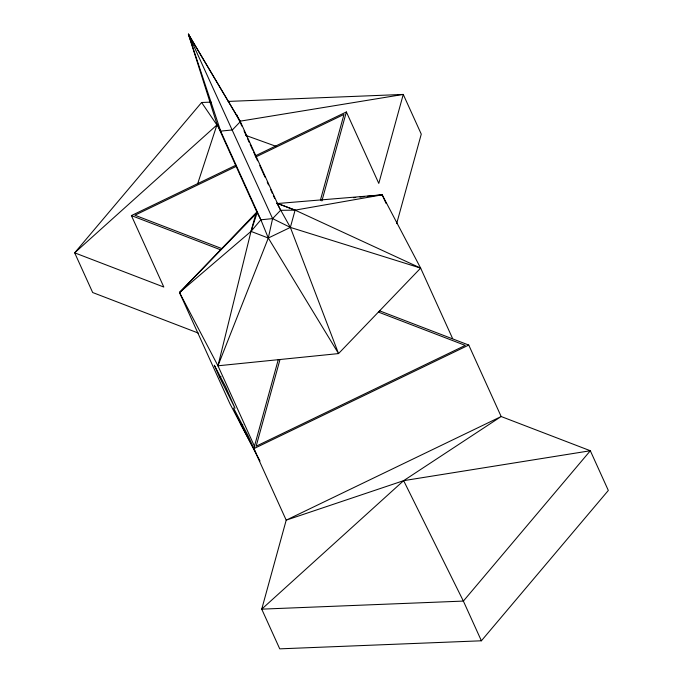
<?xml version="1.0" encoding="UTF-8"?>
<svg xmlns="http://www.w3.org/2000/svg" width="683" height="683" viewBox="0 0 683 683"><rect width="100%" height="100%" fill="white"/><g stroke="black" fill="none" stroke-linecap="round" stroke-linejoin="round"><path stroke-width="1.02" d="M452.658 338.666L420.643 268.103L382.181 194.834L295.107 210.133L280.568 210.313L272.594 218.611L268.308 238.026L217.962 365.798L254.802 447.006M280.568 210.313L240.339 121.634L188.406 34.15L216.921 124.007L220.66 131.127L260.88 219.798L268.308 238.026L338.537 353.581L290.36 227.405L276.828 203.201L295.107 210.133L420.643 268.103L338.537 353.581L217.962 365.798L251.011 231.392L255.758 214.121L257.064 212.55M320.429 200.102L343.984 114.428L255.749 156.97M379.594 310.842L468.751 345.06L501.168 416.528L590.325 450.746L608.331 490.454L481.387 640.791L279.74 648.85L261.734 609.142L286.203 520.156L253.786 448.68L278.254 359.693M321.898 200.947L346.366 111.952L255.203 155.903M279.996 359.514L256.159 446.204L465.251 345.41L378.399 312.08M396.661 223.64L421.266 134.133L403.26 94.433L228.148 101.425M197.669 183.727L216.912 124.972L201.613 102.493L74.669 252.83L92.675 292.529L198.266 333.056M420.643 268.103L290.36 227.405L272.594 218.611L260.88 219.798L251.011 231.392L179.501 292.537L229.932 403.713L260.01 461.008M217.962 365.798L179.501 292.537L257.184 211.67M179.501 292.537L257.201 212.626M255.758 214.121L257.149 212.686L216.921 124.007M403.644 480.661L261.734 609.142L463.373 601.083L590.325 450.746L403.644 480.661L286.203 520.156L501.168 416.528L403.644 480.661L463.373 601.083L481.387 640.791M216.912 124.972L74.669 252.83L163.818 287.048L131.401 215.58L236.002 165.158M236.566 166.217L134.901 215.222L221.744 248.561M219.525 377.11L214.317 365.226L225.646 386.809L235.029 408.229L219.525 377.11L220.993 376.401M241.321 425.219L255.809 452.82L248.006 435.617L233.518 408.007L241.321 425.219L242.789 424.51M253.786 448.68L468.751 345.06M240.075 121.181L403.26 94.433L378.792 183.42L346.366 111.952M353.632 197.728L355.741 197.515M359.975 197.088L364.201 196.661M367.377 196.337L382.181 194.834L386.134 203.534M277.81 203.491L382.181 194.834M201.613 102.493L211.167 102.108M245.889 135.439L275.872 146.264M276.828 203.201L295.107 210.133L290.36 227.405L268.308 238.026L251.011 231.392L257.149 212.686L260.88 219.798M131.401 215.58L220.558 249.799M236.608 114.522L239.665 121.267M240.544 123.196L241.85 126.09M244.036 130.905L246.657 136.694M247.536 138.623L249.286 142.474M250.157 144.403L252.778 150.183M253.658 152.113L257.593 160.787M259.779 165.61L265.021 177.17M267.207 181.994L268.521 184.888M270.707 189.703L272.457 193.562M273.328 195.483L274.643 198.377M272.594 218.611L188.406 34.15L220.66 131.127L232.365 129.941L240.339 121.634L188.406 34.15L191.018 39.973"/></g></svg>
